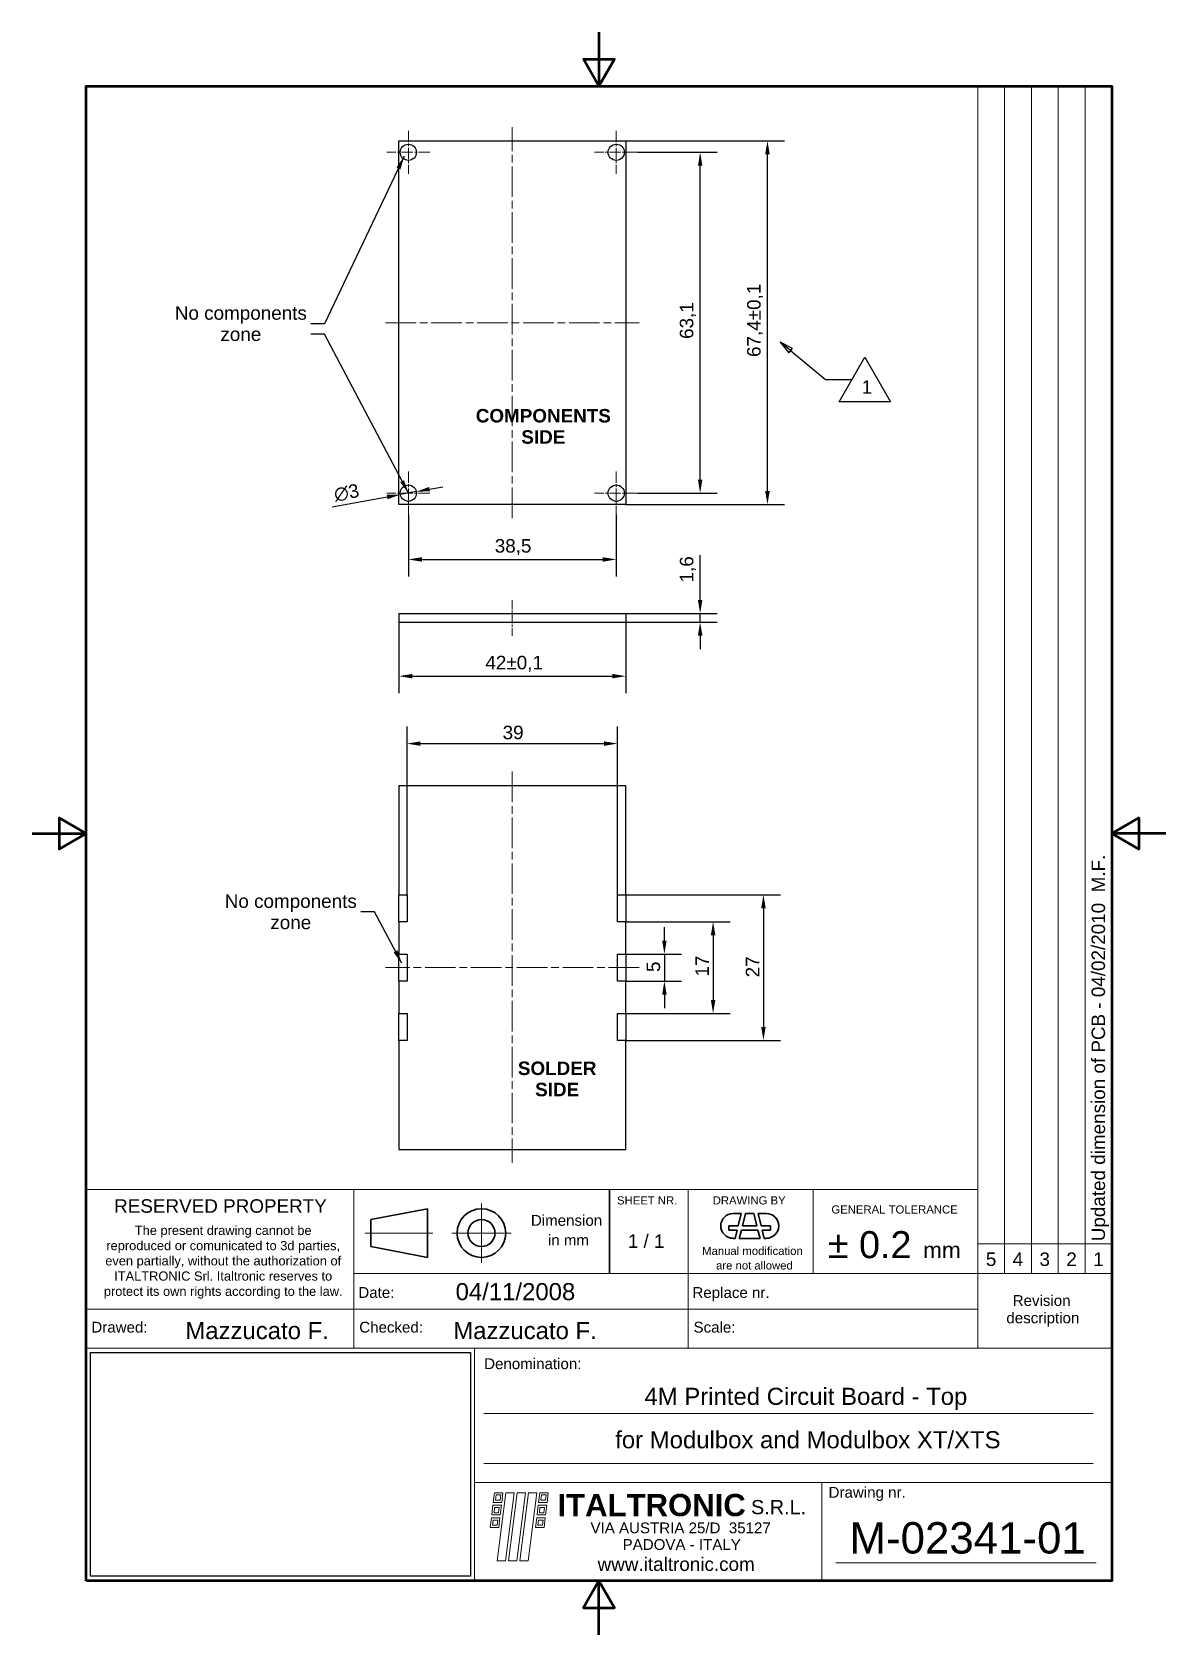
# Model space of a CAD drawing. Header units: millimetres. Extents: x 0 to 210, y 0 to 297.
import ezdxf
from ezdxf.enums import TextEntityAlignment as Align

# ---------------------------------------------------------------- set-up
doc = ezdxf.new("R2010")
doc.units = ezdxf.units.MM
doc.linetypes.add('CENTER', pattern=[50.8, 31.75, -6.35, 6.35, -6.35])
doc.linetypes.add('CHAIN', pattern=[0.3543, 0.2362, -0.0295, 0.0591, -0.0295])
doc.layers.get('0').update_dxf_attribs({"lineweight": 25})
for name, color, linetype, lineweight in [('AM_0', 7, 'Continuous', 30), ('AM_7', 4, 'CENTER', 15), ('Bordo_0', 7, 'Continuous', 50), ('Centro(ISO)', 137, 'Continuous', 18), ("Linea d'asse(ISO)", 137, 'Continuous', 18), ('Quote(ISO)', 7, 'Continuous', 25), ('Simboli(ISO)', 7, 'Continuous', 25), ('Spigoli visibili(ISO)', 176, 'Continuous', 25)]:
    doc.layers.add(name, color=color, linetype=linetype, lineweight=lineweight)
doc.styles.add('Corrente-ISO', font='ARIAL.TTF')
doc.styles.add('Gruppo1', font='ARIAL.TTF')
doc.styles.add('Gruppo2_70', font='')
doc.styles.add('Stile testo18', font='ARIAL.TTF')
doc.styles.add('Stile testo42', font='ARIAL.TTF')
doc.styles.add('Stile testo43', font='ARIAL.TTF')
doc.styles.add('Stile testo75', font='ARIAL.TTF')
doc.styles.add('Stile testo76', font='ARIAL.TTF')
doc.styles.add('Stile testo77', font='ARIAL.TTF')
doc.styles.add('Stile testo78', font='ARIAL.TTF')
doc.styles.add('Stile testo79', font='ARIAL.TTF')
doc.styles.get('Gruppo2_70').set_extended_font_data('Arial', bold=True)
doc.dimstyles.new('X.XXX', dxfattribs={"dimtxt": 2.5, "dimasz": 2.5, "dimexe": 3.175, "dimexo": 0, "dimgap": 0.762, "dimtad": 1, "dimrnd": 1e-08, "dimtxsty": 'Corrente-ISO', "dimcen": 0.09, "dimdle": 10, "dimclrd": 7, "dimclre": 7, "dimclrt": 7, "dimazin": 2, "dimtfac": 1, "dimtmove": 0, "dimatfit": 3, "dimfxl": 1, "dimtolj": 1, "dimlwd": 25, "dimlwe": 25, "dimarcsym": 0})
doc.dimstyles.new('X.XXX$7', dxfattribs={"dimtxt": 2.5, "dimasz": 2.5, "dimexe": 3.175, "dimexo": 0, "dimgap": 0.762, "dimtad": 1, "dimrnd": 1e-08, "dimtxsty": 'Corrente-ISO', "dimcen": 0.09, "dimdle": 10, "dimclrd": 7, "dimclre": 7, "dimclrt": 7, "dimazin": 2, "dimtfac": 1, "dimtmove": 0, "dimatfit": 3, "dimfxl": 1, "dimtolj": 1, "dimlwd": 25, "dimlwe": 25, "dimarcsym": 0})
picture_1 = doc.add_image_def('image1.bmp', size_in_pixel=(479, 282))

# ---------------------------------------------------------------- blocks, each defined once
blk = doc.blocks.new('Bordi Bordo di default')
at = {"layer": 'Bordo_0', "flags": 128}
for points in [[(105, 297), (105, 287), (102.11, 292), (107.89, 292), (105, 287)], [(10, 10), (10, 287), (200, 287), (200, 10), (10, 10)], [(0, 148.5), (10, 148.5), (5, 151.39), (5, 145.61), (10, 148.5)], [(210, 148.5), (200, 148.5), (205, 151.39), (205, 145.61), (200, 148.5)], [(105, 0), (105, 10), (102.11, 5), (107.89, 5), (105, 10)]]:
    blk.add_lwpolyline(points, dxfattribs=at)
blk = doc.blocks.new('Cartigli Italtronic')
at = {"layer": 'AM_0', "lineweight": 15}
for p, q in [((284.7, 286.16), (259.86, 286.16)), ((259.86, 66.12), (259.86, 286.16)), ((264.83, 66.12), (264.83, 286.16)), ((269.8, 66.12), (269.8, 286.16)), ((274.76, 66.12), (274.76, 286.16)), ((279.73, 66.12), (279.73, 286.16)), ((284.7, 286.16), (284.7, 9.16)), ((94.7, 66.12), (94.7, 81.71)), ((94.7, 81.71), (259.86, 81.71)), ((144.32, 66.12), (144.32, 81.71)), ((206.22, 66.12), (206.22, 81.71)), ((229.35, 66.12), (229.35, 81.71)), ((259.86, 71.64), (284.7, 71.64)), ((94.7, 9.16), (94.7, 66.12)), ((144.32, 66.12), (284.7, 66.12)), ((144.32, 52.32), (144.32, 66.12)), ((206.22, 52.32), (206.22, 66.12)), ((259.86, 52.32), (259.86, 66.12)), ((94.7, 59.5), (259.86, 59.5)), ((94.7, 52.32), (284.7, 52.32)), ((166.65, 9.16), (166.65, 52.32)), ((168.35, 40.18), (281.23, 40.18)), ((168.35, 30.95), (281.23, 30.95)), ((166.65, 27.44), (284.7, 27.44)), ((230.95, 9.16), (230.95, 27.44)), ((233.55, 12.53), (281.8, 12.53)), ((284.7, 9.16), (94.7, 9.16))]:
    blk.add_line(p, q, dxfattribs=at)
at = {"layer": 'AM_0'}
for p, q in [((191.62, 81.71), (191.62, 66.12)), ((157.93, 78.12), (147.42, 76.12)), ((157.93, 69.12), (157.93, 78.12)), ((147.42, 71.12), (147.42, 76.12)), ((157.93, 69.12), (147.42, 71.12))]:
    blk.add_line(p, q, dxfattribs=at)
at = {"layer": 'AM_0', "linetype": 'Continuous', "lineweight": 30}
for p, q in [((216.05, 77.26), (214.54, 77.26)), ((215.47, 74.96), (216.05, 77.26)), ((216.84, 77.26), (216.26, 74.96)), ((216.84, 77.26), (218.38, 77.26)), ((218.38, 77.26), (218.95, 74.96)), ((219.17, 77.26), (220.68, 77.26)), ((219.74, 74.96), (219.17, 77.26)), ((213.77, 74.19), (213.77, 74.96)), ((213.77, 74.96), (215.47, 74.96)), ((216.26, 74.96), (218.95, 74.96)), ((219.74, 74.96), (221.45, 74.96)), ((221.45, 74.19), (221.45, 74.96)), ((213.77, 74.19), (215.28, 74.19)), ((214.9, 72.65), (214.54, 72.65)), ((214.9, 72.65), (215.28, 74.19)), ((216.07, 74.19), (215.69, 72.65)), ((215.69, 72.65), (219.53, 72.65)), ((216.07, 74.19), (219.14, 74.19)), ((219.14, 74.19), (219.53, 72.65)), ((220.32, 72.65), (219.94, 74.19)), ((219.94, 74.19), (221.45, 74.19)), ((220.32, 72.65), (220.68, 72.65))]:
    blk.add_line(p, q, dxfattribs=at)
at = {"layer": 'AM_0', "color": 166, "lineweight": 5}
for p, q in [((170.12, 23.72), (170.34, 25.51)), ((170.34, 25.51), (171.91, 25.51)), ((170.54, 24.13), (170.65, 25.1)), ((170.54, 24.13), (171.38, 24.13)), ((170.65, 25.1), (171.5, 25.1)), ((170.83, 12.87), (172.44, 25.51)), ((171.38, 24.13), (171.5, 25.1)), ((171.7, 23.72), (171.91, 25.51)), ((172.41, 12.87), (174.01, 25.51)), ((172.44, 25.51), (174.01, 25.51)), ((172.93, 12.87), (174.53, 25.51)), ((174.5, 12.87), (176.11, 25.51)), ((174.53, 25.51), (176.11, 25.51)), ((175.03, 12.87), (176.63, 25.51)), ((176.6, 12.87), (178.2, 25.51)), ((176.63, 25.51), (178.2, 25.51)), ((178.52, 23.72), (178.73, 25.51)), ((178.73, 25.51), (180.3, 25.51)), ((178.93, 24.13), (179.04, 25.1)), ((178.93, 24.13), (179.78, 24.13)), ((179.04, 25.1), (179.89, 25.1)), ((179.78, 24.13), (179.89, 25.1)), ((180.09, 23.72), (180.3, 25.51)), ((169.57, 19.07), (169.79, 20.87)), ((169.79, 20.87), (171.36, 20.87)), ((169.85, 21.39), (170.06, 23.19)), ((169.85, 21.39), (171.42, 21.39)), ((170.06, 23.19), (171.63, 23.19)), ((170.12, 23.72), (171.7, 23.72)), ((170.26, 21.81), (170.37, 22.78)), ((170.26, 21.81), (171.11, 21.81)), ((170.37, 22.78), (171.22, 22.78)), ((171.11, 21.81), (171.22, 22.78)), ((171.15, 19.07), (171.36, 20.87)), ((171.42, 21.39), (171.63, 23.19)), ((177.96, 19.07), (178.18, 20.87)), ((178.18, 20.87), (179.75, 20.87)), ((178.24, 21.39), (178.45, 23.19)), ((178.24, 21.39), (179.81, 21.39)), ((178.45, 23.19), (180.03, 23.19)), ((178.52, 23.72), (180.09, 23.72)), ((178.65, 21.81), (178.77, 22.78)), ((178.65, 21.81), (179.5, 21.81)), ((178.77, 22.78), (179.61, 22.78)), ((179.5, 21.81), (179.61, 22.78)), ((179.54, 19.07), (179.75, 20.87)), ((179.81, 21.39), (180.03, 23.19)), ((169.57, 19.07), (171.15, 19.07)), ((169.98, 19.49), (170.1, 20.46)), ((169.98, 19.49), (170.83, 19.49)), ((170.1, 20.46), (170.95, 20.46)), ((170.83, 19.49), (170.95, 20.46)), ((177.96, 19.07), (179.54, 19.07)), ((178.38, 19.49), (178.49, 20.46)), ((178.38, 19.49), (179.22, 19.49)), ((178.49, 20.46), (179.34, 20.46)), ((179.22, 19.49), (179.34, 20.46)), ((170.83, 12.87), (172.41, 12.87)), ((172.93, 12.87), (174.5, 12.87)), ((175.03, 12.87), (176.6, 12.87))]:
    blk.add_line(p, q, dxfattribs=at)
at = {"layer": 'AM_0'}
for radius in [4.5, 2.5]:
    blk.add_circle((167.93, 73.62), radius, dxfattribs=at)
at = {"layer": 'AM_0', "linetype": 'Continuous', "lineweight": 30}
for centre, start, end in [((214.54, 74.96), 90, 270), ((220.68, 74.96), 270, 90)]:
    blk.add_arc(centre, 2.3, start, end, dxfattribs=at)
at = {"layer": 'AM_7', "color": 7}
for p, q in [((167.93, 68.12), (167.93, 79.12)), ((146.42, 73.62), (158.93, 73.62)), ((162.43, 73.62), (173.43, 73.62))]:
    blk.add_line(p, q, dxfattribs=at)
at = {"color": 5, "style": 'Stile testo43'}
for s, p in [('5', (261.35, 67.53)), ('4', (266.31, 67.53)), ('3', (271.28, 67.53)), ('2', (276.25, 67.53)), ('1', (281.22, 67.53))]:
    blk.add_text(s, height=2.5, dxfattribs=at).set_placement(p)
at = {"insert": (120.1, 74.98), "char_height": 1.7, "width": 44.3451, "attachment_point": 2, "line_spacing_factor": 0.996, "style": 'Gruppo1'}
blk.add_mtext('\\fArial|b0|i0;\\H1.7000;The present drawing cannot be reproduced or comunicated to 3d parties, even partially, without the authorization of \\PITALTRONIC Srl. Italtronic reserves to protect its own rights according to the law.', dxfattribs=at)
at = {"layer": 'AM_0'}
for s, height, style, p in [('SHEET NR.', 1.5, 'Stile testo76', (193.03, 78.93)), ('DRAWING BY', 1.5, 'Stile testo76', (210.76, 78.93)), ('RESERVED PROPERTY', 2.5, 'Stile testo43', (99.9, 77.39)), ('GENERAL TOLERANCE', 1.5, 'Stile testo76', (232.74, 77.25)), ('Dimension', 2, 'Stile testo42', (177.09, 74.98)), ('in mm', 2, 'Stile testo42', (180.24, 71.33)), ('± 0.2', 5.004, 'Stile testo18', (232.08, 68.98)), ('mm', 3, 'Stile testo77', (249.72, 68.98)), ('Manual modification', 1.5, 'Stile testo76', (208.8, 69.57)), ('are not allowed', 1.5, 'Stile testo76', (211.38, 66.88)), ('Date:', 2, 'Stile testo42', (145.13, 61.62)), ('Replace nr.', 2, 'Stile testo42', (207.01, 61.61)), ('Revision', 2, 'Stile testo42', (266.32, 60.13)), ('Drawed:', 2, 'Stile testo42', (95.68, 55.19)), ('Checked:', 2, 'Stile testo42', (145.3, 55.19)), ('Scale:', 2, 'Stile testo42', (207.21, 55.19)), ('description', 2, 'Stile testo42', (265.15, 56.91)), ('Denomination:', 2, 'Stile testo42', (168.43, 48.42)), ('ITALTRONIC', 4.125, 'Gruppo2_70', (182, 21.17)), ('S.R.L.', 2.625, 'Stile testo75', (217.86, 21.54)), ('Drawing nr.', 2, 'Stile testo42', (232.22, 24.59)), ('VIA AUSTRIA 25/D  35127', 2, 'Stile testo42', (188.13, 18)), ('PADOVA - ITALY', 2, 'Stile testo42', (194.08, 14.92))]:
    blk.add_text(s, height=height, dxfattribs=dict(at, style=style)).set_placement(p)
at = {"layer": 'AM_0', "style": 'Stile testo43'}
blk.add_text('1 / 1 ', height=2.5, dxfattribs=at).set_placement((198.91, 72.13), align=Align.MIDDLE_CENTER)
at = {"layer": 'AM_0', "color": 184, "style": 'Stile testo43'}
blk.add_text('www.italtronic.com', height=2.5, dxfattribs=at).set_placement((189.44, 11.03))
at = {"layer": 'AM_0'}
for tag, p, height, style in [('DATA_CREAZIONE_001', (163.14, 61.19), 3.17, 'Gruppo1'), ('PROGETTISTA_001', (113.09, 53.98), 3.17, 'Gruppo1'), ('VERIFICATO_DA_001', (162.71, 53.98), 3.17, 'Gruppo1'), ('DESCRIZIONE_001', (198.12, 41.79), 3.17, 'Gruppo1'), ('NUMERO_DI_MAGAZZINO_001', (192.7, 33.75), 3.17, 'Gruppo1'), ('NUMERO_PARTE_001', (236.1, 14.25), 5.81, 'Stile testo78')]:
    blk.add_attdef(tag, p, '', height=height, dxfattribs=dict(at, style=style))
for tag, style, p in [('Sostituisce', 'Gruppo1', (239.06, 64.32)), ('Scala', 'Stile testo79', (239.17, 57.11))]:
    blk.add_attdef(tag, text='', height=3.17, dxfattribs=dict(at, style=style)).set_placement(p, align=Align.TOP_CENTER)
image = blk.add_image(picture_1, insert=(95.51, 10.07), size_in_units=(70.38, 41.43))
image.dxf.flags = 7
blk = doc.blocks.new('*D8')
at = {"layer": 'Defpoints', "color": 0, "linetype": 'Continuous'}
for p in [(112.19, 274.72), (123.73, 274.72), (112.19, 211.57)]:
    blk.add_point(p, dxfattribs=at)
at = {"layer": 'Quote(ISO)', "color": 7, "linetype": 'Continuous', "lineweight": 25}
for p, q in [((112.19, 274.72), (126.91, 274.72)), ((123.73, 214.07), (123.73, 272.22)), ((112.19, 211.57), (126.91, 211.57))]:
    blk.add_line(p, q, dxfattribs=at)
at = {"layer": 'Quote(ISO)', "color": 7, "linetype": 'Continuous'}
for points in [[(123.32, 272.22), (124.15, 272.22), (123.73, 274.72)], [(123.32, 214.07), (124.15, 214.07), (123.73, 211.57)]]:
    blk.add_solid(points, dxfattribs=at)
at = {"layer": 'Quote(ISO)', "color": 7, "linetype": 'Continuous', "lineweight": 25, "insert": (119.97, 240.14), "char_height": 2.5, "attachment_point": 1, "rotation": 90, "style": 'Corrente-ISO'}
blk.add_mtext('\\A1;63,1', dxfattribs=at)
blk = doc.blocks.new('*D9')
at = {"layer": 'Defpoints', "color": 0, "linetype": 'Continuous'}
for p in [(109.94, 276.85), (136.2, 276.85), (109.94, 209.45)]:
    blk.add_point(p, dxfattribs=at)
at = {"layer": 'Quote(ISO)', "color": 7, "linetype": 'Continuous', "lineweight": 25}
for p, q in [((109.94, 276.85), (139.38, 276.85)), ((136.2, 211.95), (136.2, 274.35)), ((109.94, 209.45), (139.38, 209.45))]:
    blk.add_line(p, q, dxfattribs=at)
at = {"layer": 'Quote(ISO)', "color": 7, "linetype": 'Continuous'}
for points in [[(135.78, 274.35), (136.62, 274.35), (136.2, 276.85)], [(135.78, 211.95), (136.62, 211.95), (136.2, 209.45)]]:
    blk.add_solid(points, dxfattribs=at)
at = {"layer": 'Quote(ISO)', "color": 7, "linetype": 'Continuous', "lineweight": 25, "insert": (132.43, 236.8), "char_height": 2.5, "attachment_point": 1, "rotation": 90, "style": 'Corrente-ISO'}
blk.add_mtext('\\A1;67,4±0,1', dxfattribs=at)
blk = doc.blocks.new('*D10')
at = {"layer": 'Defpoints', "color": 0, "linetype": 'Continuous'}
for p in [(68.22, 211.3), (71.17, 211.85)]:
    blk.add_point(p, dxfattribs=at)
at = {"layer": 'Quote(ISO)', "color": 7, "linetype": 'Continuous', "lineweight": 25}
for p, q in [((71.17, 211.85), (68.22, 211.3)), ((73.63, 212.3), (76.09, 212.75)), ((65.76, 210.85), (55.59, 208.97))]:
    blk.add_line(p, q, dxfattribs=at)
at = {"layer": 'Quote(ISO)', "color": 7, "linetype": 'Continuous'}
for points in [[(65.69, 211.26), (65.84, 210.44), (68.22, 211.3)], [(73.55, 212.71), (73.7, 211.89), (71.17, 211.85)]]:
    blk.add_solid(points, dxfattribs=at)
at = {"layer": 'Quote(ISO)', "color": 7, "linetype": 'Continuous', "lineweight": 25, "insert": (55.72, 212.51), "char_height": 2.5, "attachment_point": 1, "rotation": 10.4453, "style": 'Corrente-ISO'}
blk.add_mtext('\\A1;∅3', dxfattribs=at)
blk = doc.blocks.new('*D11')
at = {"layer": 'Defpoints', "color": 0, "linetype": 'Continuous'}
for p in [(69.69, 207.57), (108.19, 207.57), (108.19, 199.28)]:
    blk.add_point(p, dxfattribs=at)
at = {"layer": 'Quote(ISO)', "color": 7, "linetype": 'Continuous', "lineweight": 25}
for p, q in [((69.69, 207.57), (69.69, 196.11)), ((108.19, 207.57), (108.19, 196.11)), ((72.19, 199.28), (105.69, 199.28))]:
    blk.add_line(p, q, dxfattribs=at)
at = {"layer": 'Quote(ISO)', "color": 7, "linetype": 'Continuous'}
for points in [[(72.19, 199.7), (72.19, 198.86), (69.69, 199.28)], [(105.69, 199.7), (105.69, 198.86), (108.19, 199.28)]]:
    blk.add_solid(points, dxfattribs=at)
at = {"layer": 'Quote(ISO)', "color": 7, "linetype": 'Continuous', "lineweight": 25, "insert": (85.69, 203.05), "char_height": 2.5, "attachment_point": 1, "style": 'Corrente-ISO'}
blk.add_mtext('\\A1;38,5', dxfattribs=at)
blk = doc.blocks.new('*D12')
at = {"layer": 'Defpoints', "color": 0, "linetype": 'Continuous'}
for p in [(67.94, 187.65), (109.94, 187.65), (109.94, 177.65)]:
    blk.add_point(p, dxfattribs=at)
at = {"layer": 'Quote(ISO)', "color": 7, "linetype": 'Continuous', "lineweight": 25}
for p, q in [((67.94, 187.65), (67.94, 174.48)), ((109.94, 187.65), (109.94, 174.48)), ((70.44, 177.65), (107.44, 177.65))]:
    blk.add_line(p, q, dxfattribs=at)
at = {"layer": 'Quote(ISO)', "color": 7, "linetype": 'Continuous'}
for points in [[(70.44, 178.07), (70.44, 177.24), (67.94, 177.65)], [(107.44, 178.07), (107.44, 177.24), (109.94, 177.65)]]:
    blk.add_solid(points, dxfattribs=at)
at = {"layer": 'Quote(ISO)', "color": 7, "linetype": 'Continuous', "lineweight": 25, "insert": (83.96, 181.42), "char_height": 2.5, "attachment_point": 1, "style": 'Corrente-ISO'}
blk.add_mtext('\\A1;42±0,1', dxfattribs=at)
blk = doc.blocks.new('*D13')
at = {"layer": 'Defpoints', "color": 0, "linetype": 'Continuous'}
for p in [(109.94, 189.25), (109.94, 187.65), (123.73, 189.25)]:
    blk.add_point(p, dxfattribs=at)
at = {"layer": 'Quote(ISO)', "color": 7, "linetype": 'Continuous', "lineweight": 25}
for p, q in [((123.73, 191.75), (123.73, 200.09)), ((109.94, 189.25), (126.91, 189.25)), ((109.94, 187.65), (126.91, 187.65)), ((123.73, 187.65), (123.73, 189.25)), ((123.73, 185.15), (123.73, 182.65))]:
    blk.add_line(p, q, dxfattribs=at)
at = {"layer": 'Quote(ISO)', "color": 7, "linetype": 'Continuous'}
for points in [[(123.32, 191.75), (124.15, 191.75), (123.73, 189.25)], [(123.32, 185.15), (124.15, 185.15), (123.73, 187.65)]]:
    blk.add_solid(points, dxfattribs=at)
at = {"layer": 'Quote(ISO)', "color": 7, "linetype": 'Continuous', "lineweight": 25, "insert": (119.97, 195.02), "char_height": 2.5, "attachment_point": 1, "rotation": 90, "style": 'Corrente-ISO'}
blk.add_mtext('\\A1;1,6', dxfattribs=at)
blk = doc.blocks.new('*D14')
at = {"layer": 'Defpoints', "color": 0, "linetype": 'Continuous'}
for p in [(109.94, 126.16), (109.94, 121.16), (117.11, 121.16)]:
    blk.add_point(p, dxfattribs=at)
at = {"layer": 'Quote(ISO)', "color": 7, "linetype": 'Continuous', "lineweight": 25}
for p, q in [((117.11, 128.66), (117.11, 131.16)), ((109.94, 126.16), (120.29, 126.16)), ((117.11, 126.16), (117.11, 121.16)), ((109.94, 121.16), (120.29, 121.16)), ((117.11, 118.66), (117.11, 116.16))]:
    blk.add_line(p, q, dxfattribs=at)
at = {"layer": 'Quote(ISO)', "color": 7, "linetype": 'Continuous'}
for points in [[(116.7, 128.66), (117.53, 128.66), (117.11, 126.16)], [(116.7, 118.66), (117.53, 118.66), (117.11, 121.16)]]:
    blk.add_solid(points, dxfattribs=at)
at = {"layer": 'Quote(ISO)', "color": 7, "linetype": 'Continuous', "lineweight": 25, "insert": (113.81, 122.83), "char_height": 2.5, "attachment_point": 1, "rotation": 90, "style": 'Corrente-ISO'}
blk.add_mtext('\\A1;5', dxfattribs=at)
blk = doc.blocks.new('*D15')
at = {"layer": 'Defpoints', "color": 0, "linetype": 'Continuous'}
for p in [(109.94, 132.16), (109.94, 115.16), (126.13, 115.16)]:
    blk.add_point(p, dxfattribs=at)
at = {"layer": 'Quote(ISO)', "color": 7, "linetype": 'Continuous', "lineweight": 25}
for p, q in [((109.94, 132.16), (129.31, 132.16)), ((126.13, 129.66), (126.13, 117.66)), ((109.94, 115.16), (129.31, 115.16))]:
    blk.add_line(p, q, dxfattribs=at)
at = {"layer": 'Quote(ISO)', "color": 7, "linetype": 'Continuous'}
for points in [[(125.72, 129.66), (126.55, 129.66), (126.13, 132.16)], [(125.72, 117.66), (126.55, 117.66), (126.13, 115.16)]]:
    blk.add_solid(points, dxfattribs=at)
at = {"layer": 'Quote(ISO)', "color": 7, "linetype": 'Continuous', "lineweight": 25, "insert": (122.86, 121.99), "char_height": 2.5, "attachment_point": 1, "rotation": 90, "style": 'Corrente-ISO'}
blk.add_mtext('\\A1;17', dxfattribs=at)
blk = doc.blocks.new('*D16')
at = {"layer": 'Defpoints', "color": 0, "linetype": 'Continuous'}
for p in [(109.94, 137.16), (109.94, 110.16), (135.46, 110.16)]:
    blk.add_point(p, dxfattribs=at)
at = {"layer": 'Quote(ISO)', "color": 7, "linetype": 'Continuous', "lineweight": 25}
for p, q in [((109.94, 137.16), (138.63, 137.16)), ((135.46, 134.66), (135.46, 112.66)), ((109.94, 110.16), (138.63, 110.16))]:
    blk.add_line(p, q, dxfattribs=at)
at = {"layer": 'Quote(ISO)', "color": 7, "linetype": 'Continuous'}
for points in [[(135.04, 134.66), (135.87, 134.66), (135.46, 137.16)], [(135.04, 112.66), (135.87, 112.66), (135.46, 110.16)]]:
    blk.add_solid(points, dxfattribs=at)
at = {"layer": 'Quote(ISO)', "color": 7, "linetype": 'Continuous', "lineweight": 25, "insert": (132.19, 121.85), "char_height": 2.5, "attachment_point": 1, "rotation": 90, "style": 'Corrente-ISO'}
blk.add_mtext('\\A1;27', dxfattribs=at)
blk = doc.blocks.new('*D17')
at = {"layer": 'Defpoints', "color": 0, "linetype": 'Continuous'}
for p in [(108.44, 165.16), (69.44, 137.16), (108.44, 137.16)]:
    blk.add_point(p, dxfattribs=at)
at = {"layer": 'Quote(ISO)', "color": 7, "linetype": 'Continuous', "lineweight": 25}
for p, q in [((69.44, 137.16), (69.44, 168.33)), ((108.44, 137.16), (108.44, 168.33)), ((71.94, 165.16), (105.94, 165.16))]:
    blk.add_line(p, q, dxfattribs=at)
at = {"layer": 'Quote(ISO)', "color": 7, "linetype": 'Continuous'}
for points in [[(71.94, 165.57), (71.94, 164.74), (69.44, 165.16)], [(105.94, 165.57), (105.94, 164.74), (108.44, 165.16)]]:
    blk.add_solid(points, dxfattribs=at)
at = {"layer": 'Quote(ISO)', "color": 7, "linetype": 'Continuous', "lineweight": 25, "insert": (87.15, 168.47), "char_height": 2.5, "attachment_point": 1, "style": 'Corrente-ISO'}
blk.add_mtext('\\A1;39', dxfattribs=at)
blk = doc.blocks.new('Contrassegno di revisione1')
at = {"layer": 'Simboli(ISO)', "color": 7, "linetype": 'Continuous', "lineweight": 25}
for p, q in [((140.49, 237.97), (138.56, 239.56)), ((140.81, 238.35), (138.56, 239.56)), ((138.56, 239.56), (140.17, 237.58)), ((140.17, 237.58), (140.81, 238.35)), ((140.49, 237.97), (146.96, 232.61)), ((146.96, 232.61), (151.85, 232.61))]:
    blk.add_line(p, q, dxfattribs=at)
at = {"layer": 'Simboli(ISO)'}
for p, q in [((149.46, 228.47), (154.24, 236.74)), ((154.24, 236.74), (159.01, 228.47)), ((159.01, 228.47), (149.46, 228.47))]:
    blk.add_line(p, q, dxfattribs=at)
at = {"layer": 'Simboli(ISO)', "color": 7, "linetype": 'Continuous', "lineweight": 25, "flags": 128}
blk.add_lwpolyline([(140.81, 238.35), (138.56, 239.56), (140.17, 237.58), (140.81, 238.35)], dxfattribs=at)
at = {"layer": 'Simboli(ISO)', "color": 7}
blk.add_solid([(140.81, 238.35), (138.56, 239.56), (140.17, 237.58), (140.81, 238.35)], dxfattribs=at)
at = {"layer": 'Simboli(ISO)', "color": 7, "insert": (153.66, 229.97), "char_height": 2.5, "attachment_point": 7, "style": 'Corrente-ISO'}
blk.add_mtext('1', dxfattribs=at)

msp = doc.modelspace()

# ---------------------------------------------------------------- linework, layer by layer
at = {"layer": 'Centro(ISO)', "linetype": 'CHAIN', "ltscale": 8.88956}
for p, q in [((69.695, 278.724), (69.695, 270.724)), ((108.195, 278.724), (108.195, 270.724)), ((73.695, 274.724), (65.695, 274.724)), ((112.195, 274.724), (104.195, 274.724)), ((69.695, 215.574), (69.695, 207.574)), ((108.195, 215.574), (108.195, 207.574)), ((73.695, 211.574), (65.695, 211.574)), ((112.195, 211.574), (104.195, 211.574))]:
    msp.add_line(p, q, dxfattribs=at)
at = {"layer": "Linea d'asse(ISO)", "linetype": 'CHAIN', "ltscale": 23.990969}
for p, q in [((88.945, 206.949), (88.945, 279.349)), ((65.445, 243.149), (112.445, 243.149)), ((88.945, 159.967), (88.945, 87.458)), ((112.445, 123.658), (65.445, 123.658))]:
    msp.add_line(p, q, dxfattribs=at)
at = {"layer": "Linea d'asse(ISO)", "linetype": 'CHAIN', "ltscale": 7.333869}
msp.add_line((88.945, 191.753), (88.945, 185.153), dxfattribs=at)
at = {"layer": 'Spigoli visibili(ISO)'}
for p, q in [((67.945, 209.449), (67.945, 276.849)), ((67.945, 276.849), (109.945, 276.849)), ((109.945, 276.849), (109.945, 209.449)), ((109.945, 209.449), (67.945, 209.449)), ((67.945, 189.253), (109.945, 189.253)), ((67.945, 189.253), (67.945, 187.653)), ((67.945, 187.653), (109.945, 187.653)), ((109.945, 189.253), (109.945, 187.653)), ((109.945, 157.358), (67.945, 157.358)), ((67.945, 157.358), (67.945, 137.158)), ((109.945, 137.158), (109.945, 157.358)), ((67.945, 137.158), (69.445, 137.158)), ((67.945, 132.158), (67.945, 137.158)), ((69.445, 137.158), (69.445, 132.158)), ((108.445, 137.158), (109.945, 137.158)), ((108.445, 132.158), (108.445, 137.158)), ((109.945, 137.158), (109.945, 132.158)), ((69.445, 132.158), (67.945, 132.158)), ((67.945, 132.158), (67.945, 126.158)), ((109.945, 132.158), (108.445, 132.158)), ((109.945, 126.158), (109.945, 132.158)), ((67.945, 126.158), (69.445, 126.158)), ((67.945, 121.158), (67.945, 126.158)), ((69.445, 126.158), (69.445, 121.158)), ((108.445, 121.158), (108.445, 126.158)), ((108.445, 126.158), (109.945, 126.158)), ((109.945, 126.158), (109.945, 121.158)), ((69.445, 121.158), (67.945, 121.158)), ((67.945, 121.158), (67.945, 115.158)), ((109.945, 121.158), (108.445, 121.158)), ((109.945, 115.158), (109.945, 121.158)), ((67.945, 115.158), (69.445, 115.158)), ((67.945, 110.158), (67.945, 115.158)), ((69.445, 115.158), (69.445, 110.158)), ((108.445, 115.158), (109.945, 115.158)), ((108.445, 110.158), (108.445, 115.158)), ((109.945, 115.158), (109.945, 110.158)), ((69.445, 110.158), (67.945, 110.158)), ((67.945, 110.158), (67.945, 89.958)), ((109.945, 110.158), (108.445, 110.158)), ((109.945, 89.958), (109.945, 110.158)), ((67.945, 89.958), (109.945, 89.958))]:
    msp.add_line(p, q, dxfattribs=at)
for centre in [(69.695, 274.724), (108.195, 274.724), (69.695, 211.574), (108.195, 211.574)]:
    msp.add_circle(centre, 1.5, dxfattribs=at)

# ---------------------------------------------------------------- block references
msp.add_blockref('Bordi Bordo di default', (0, 0))
msp.add_blockref('Cartigli Italtronic', (-84.7, 0.836)).add_auto_attribs({'NUMERO_PARTE_001': 'M-02341-01', 'DATA_CREAZIONE_001': '04/11/2008', 'DESCRIZIONE_001': '4M Printed Circuit Board - Top', 'VERIFICATO_DA_001': 'Mazzucato F.', 'PROGETTISTA_001': 'Mazzucato F.', 'NUMERO_DI_MAGAZZINO_001': 'for Modulbox and Modulbox XT/XTS'})
at = {"layer": 'Simboli(ISO)'}
msp.add_blockref('Contrassegno di revisione1', (0, 0), dxfattribs=at)

# ---------------------------------------------------------------- texts
at = {"layer": 'Simboli(ISO)', "color": 7, "char_height": 2.5, "attachment_point": 5, "line_spacing_factor": 0.944221, "style": 'Corrente-ISO'}
for s, insert, width in [('{No components\\Pzone}', (38.666, 242.964), 24.45884), ('{\\fArial|b1|i0;\\H2.5000;COMPONENTS \\PSIDE}', (94.69, 223.922), 26.008), ('{No components\\Pzone}', (47.914, 133.979), 24.45884), ('{\\fArial|b1|i0;\\H2.5000;SOLDER\\PSIDE}', (97.25, 103.011), 20.72052)]:
    msp.add_mtext(s, dxfattribs=dict(at, insert=insert, width=width))
at = {"layer": 'Simboli(ISO)', "color": 7, "insert": (49.908, 242.298), "char_height": 2.5, "attachment_point": 1, "style": 'Corrente-ISO'}
msp.add_mtext('{ }', dxfattribs=at)
at = {"layer": 'Simboli(ISO)', "color": 7, "insert": (196.223, 72.949), "char_height": 2.5, "width": 190.73503, "attachment_point": 1, "rotation": 90, "style": 'Corrente-ISO'}
msp.add_mtext('{Updated dimension of PCB - 04/02/2010  M.F.}', dxfattribs=at)

# ---------------------------------------------------------------- dimensions: what is measured, and where the dimension line sits
at = {"layer": 'Quote(ISO)', "color": 7, "linetype": 'Continuous', "lineweight": 25}
for base, p1, p2, angle, override, picture, middle in [((136.2, 276.849), (109.945, 209.449), (109.945, 276.849), 90, {"dimgap": 0.762, "dimdec": 2, "dimtol": 1, "dimlim": 0, "dimtp": 0.1, "dimtm": 0.1, "dimtdec": 2, "dimtofl": 0, "dimatfit": 1}, '*D9', (136.2, 243.199)), ((123.734294152, 274.724246638), (112.194759937, 211.574246638), (112.194759937, 274.724246638), 90, {"dimdec": 1, "dimtp": 0, "dimtm": 0, "dimtdec": 2, "dimtofl": 0, "dimatfit": 1}, '*D8', (123.734294152, 243.149246638)), ((108.195, 199.28), (69.695, 207.574), (108.195, 207.574), 180, {"dimdec": 2, "dimtp": 0, "dimtm": 0, "dimtdec": 2, "dimtofl": 0, "dimatfit": 1}, '*D11', (88.945, 199.28)), ((123.734, 189.253), (109.945, 187.653), (109.945, 189.253), 270, {"dimdec": 2, "dimtp": 0, "dimtm": 0, "dimtdec": 2, "dimtofl": 1, "dimatfit": 1}, '*D13', (123.734, 197.172)), ((109.945, 177.653), (67.945, 187.653), (109.945, 187.653), 180, {"dimgap": 0.762, "dimdec": 2, "dimtol": 1, "dimlim": 0, "dimtp": 0.1, "dimtm": 0.1, "dimtdec": 2, "dimtofl": 0, "dimatfit": 1}, '*D12', (88.945, 177.653)), ((108.445, 165.158), (69.445, 137.158), (108.445, 137.158), 180, {"dimdec": 2, "dimtp": 0, "dimtm": 0, "dimtdec": 2, "dimtofl": 0, "dimatfit": 1}, '*D17', (88.945, 165.158)), ((135.457, 110.158), (109.945, 137.158), (109.945, 110.158), 90, {"dimdec": 2, "dimtp": 0, "dimtm": 0, "dimtdec": 2, "dimtofl": 0, "dimatfit": 1}, '*D16', (135.457, 123.658)), ((126.135, 115.158), (109.945, 132.158), (109.945, 115.158), 90, {"dimdec": 2, "dimtp": 0, "dimtm": 0, "dimtdec": 2, "dimtofl": 0, "dimatfit": 1}, '*D15', (126.135, 123.658)), ((117.112, 121.158), (109.945, 126.158), (109.945, 121.158), 90, {"dimdec": 2, "dimtp": 0, "dimtm": 0, "dimtdec": 2, "dimtofl": 1, "dimatfit": 1}, '*D14', (117.112, 123.658))]:
    dim = msp.add_linear_dim(base=base, p1=p1, p2=p2, angle=angle, dimstyle='X.XXX', override=override, dxfattribs=at)
    dim.commit()
    dim.dimension.update_dxf_attribs({"geometry": picture, "text_midpoint": middle, "dimtype": 160})
dim = msp.add_diameter_dim_2p(p1=(71.17, 211.846), p2=(68.22, 211.302), dimstyle='X.XXX', override={"dimdec": 2, "dimlfac": 1, "dimtp": 0, "dimtm": 0, "dimtdec": 2, "dimatfit": 2}, dxfattribs=at)
dim.commit()
dim.dimension.update_dxf_attribs({"geometry": '*D10', "text_midpoint": (58.487, 209.508), "dimtype": 163})

# ---------------------------------------------------------------- leaders
at = {"layer": 'Simboli(ISO)', "color": 7, "linetype": 'Continuous', "lineweight": 25, "annotation_type": 0, "has_hookline": 1, "hookline_direction": 1}
for points, text_width in [([(68.933, 273.992), (54.158, 242.964), (51.658, 242.964)], 24.06), ([(69.695, 211.574), (54.139, 241.048), (51.639, 241.048)], 0.97), ([(68.486, 124.456), (63.405, 133.979), (60.905, 133.979)], 24.06)]:
    msp.add_leader(points, dimstyle='X.XXX$7', override={"dimtad": 0}, dxfattribs=dict(at, text_width=text_width))

doc.saveas('drawing.dxf')
